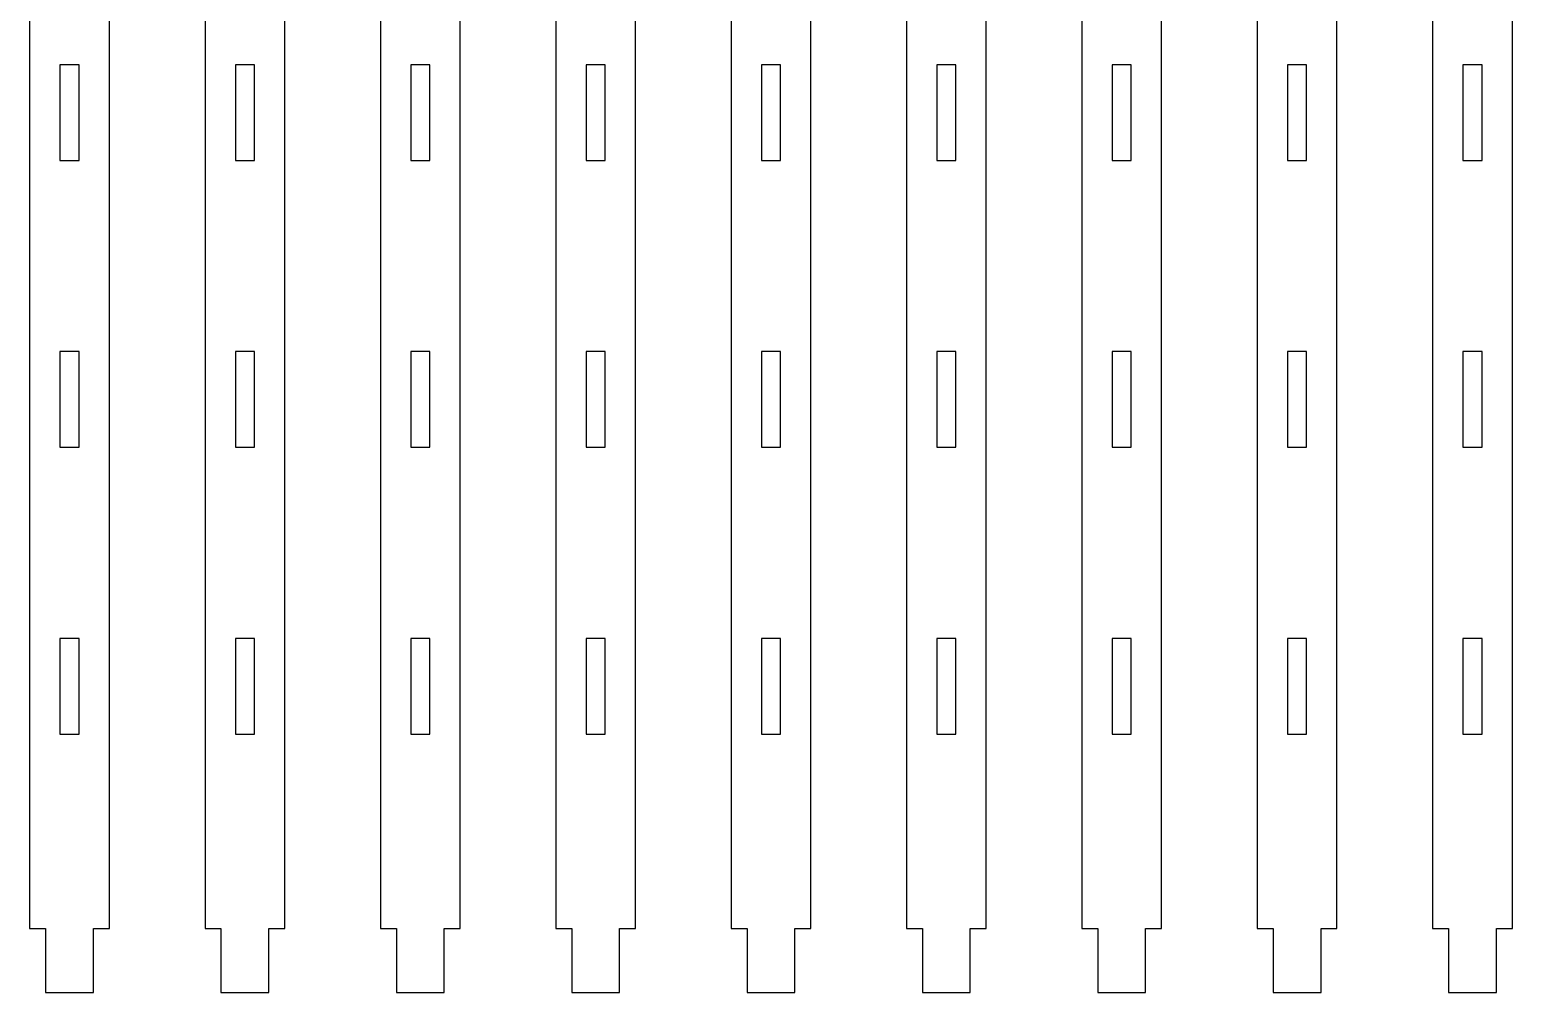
# Model space of a CAD drawing. Extents: x 154 to 431, y 120 to 710.
# Drawn here: x 154.1 to 417.7, y 244 to 415.2 of the extents above; entities that cross this region are included whole.
import ezdxf

# ---------------------------------------------------------------- set-up
doc = ezdxf.new("R2010")
doc.units = 0
doc.header["$MEASUREMENT"] = 0
doc.layers.get('0').update_dxf_attribs({"linetype": 'CONTINUOUS'})

# ---------------------------------------------------------------- blocks, each defined once
blk = doc.blocks.new('BLOCK_193')
at = {"color": 7}
blk.add_lwpolyline([(412.33, 391.93), (412.33, 408.94)], dxfattribs=at)
blk = doc.blocks.new('BLOCK_194')
at = {"color": 7}
blk.add_lwpolyline([(412.33, 408.94), (408.93, 408.94)], dxfattribs=at)
blk = doc.blocks.new('BLOCK_195')
at = {"color": 7}
blk.add_lwpolyline([(408.93, 408.94), (408.93, 391.93)], dxfattribs=at)
blk = doc.blocks.new('BLOCK_196')
at = {"color": 7}
blk.add_lwpolyline([(408.93, 391.93), (412.33, 391.93)], dxfattribs=at)
blk = doc.blocks.new('BLOCK_197')
at = {"color": 7}
blk.add_lwpolyline([(403.55, 698.64), (403.55, 255.3)], dxfattribs=at)
blk = doc.blocks.new('BLOCK_202')
at = {"color": 7}
blk.add_lwpolyline([(417.72, 255.3), (417.72, 698.64)], dxfattribs=at)
blk = doc.blocks.new('BLOCK_203')
at = {"color": 7}
blk.add_lwpolyline([(414.89, 255.3), (417.72, 255.3)], dxfattribs=at)
blk = doc.blocks.new('BLOCK_204')
at = {"color": 7}
blk.add_lwpolyline([(414.89, 243.96), (414.89, 255.3)], dxfattribs=at)
blk = doc.blocks.new('BLOCK_205')
at = {"color": 7}
blk.add_lwpolyline([(406.38, 243.96), (414.89, 243.96)], dxfattribs=at)
blk = doc.blocks.new('BLOCK_206')
at = {"color": 7}
blk.add_lwpolyline([(406.38, 255.3), (406.38, 243.96)], dxfattribs=at)
blk = doc.blocks.new('BLOCK_207')
at = {"color": 7}
blk.add_lwpolyline([(403.55, 255.3), (406.38, 255.3)], dxfattribs=at)
blk = doc.blocks.new('BLOCK_208')
at = {"color": 7}
blk.add_lwpolyline([(412.33, 289.88), (412.33, 306.89)], dxfattribs=at)
blk = doc.blocks.new('BLOCK_209')
at = {"color": 7}
blk.add_lwpolyline([(412.33, 306.89), (408.93, 306.89)], dxfattribs=at)
blk = doc.blocks.new('BLOCK_210')
at = {"color": 7}
blk.add_lwpolyline([(408.93, 306.89), (408.93, 289.88)], dxfattribs=at)
blk = doc.blocks.new('BLOCK_211')
at = {"color": 7}
blk.add_lwpolyline([(408.93, 289.88), (412.33, 289.88)], dxfattribs=at)
blk = doc.blocks.new('BLOCK_212')
at = {"color": 7}
blk.add_lwpolyline([(412.33, 340.91), (412.33, 357.91)], dxfattribs=at)
blk = doc.blocks.new('BLOCK_213')
at = {"color": 7}
blk.add_lwpolyline([(412.33, 357.91), (408.93, 357.91)], dxfattribs=at)
blk = doc.blocks.new('BLOCK_214')
at = {"color": 7}
blk.add_lwpolyline([(408.93, 357.91), (408.93, 340.91)], dxfattribs=at)
blk = doc.blocks.new('BLOCK_215')
at = {"color": 7}
blk.add_lwpolyline([(408.93, 340.91), (412.33, 340.91)], dxfattribs=at)
blk = doc.blocks.new('BLOCK_237')
at = {"color": 7}
blk.add_lwpolyline([(381.15, 391.93), (381.15, 408.94)], dxfattribs=at)
blk = doc.blocks.new('BLOCK_238')
at = {"color": 7}
blk.add_lwpolyline([(381.15, 408.94), (377.75, 408.94)], dxfattribs=at)
blk = doc.blocks.new('BLOCK_239')
at = {"color": 7}
blk.add_lwpolyline([(377.75, 408.94), (377.75, 391.93)], dxfattribs=at)
blk = doc.blocks.new('BLOCK_240')
at = {"color": 7}
blk.add_lwpolyline([(377.75, 391.93), (381.15, 391.93)], dxfattribs=at)
blk = doc.blocks.new('BLOCK_241')
at = {"color": 7}
blk.add_lwpolyline([(372.37, 698.64), (372.37, 255.3)], dxfattribs=at)
blk = doc.blocks.new('BLOCK_246')
at = {"color": 7}
blk.add_lwpolyline([(386.54, 255.3), (386.54, 698.64)], dxfattribs=at)
blk = doc.blocks.new('BLOCK_247')
at = {"color": 7}
blk.add_lwpolyline([(375.2, 243.96), (383.71, 243.96)], dxfattribs=at)
blk = doc.blocks.new('BLOCK_248')
at = {"color": 7}
blk.add_lwpolyline([(375.2, 255.3), (375.2, 243.96)], dxfattribs=at)
blk = doc.blocks.new('BLOCK_249')
at = {"color": 7}
blk.add_lwpolyline([(372.37, 255.3), (375.2, 255.3)], dxfattribs=at)
blk = doc.blocks.new('BLOCK_250')
at = {"color": 7}
blk.add_lwpolyline([(381.15, 289.88), (381.15, 306.89)], dxfattribs=at)
blk = doc.blocks.new('BLOCK_251')
at = {"color": 7}
blk.add_lwpolyline([(381.15, 306.89), (377.75, 306.89)], dxfattribs=at)
blk = doc.blocks.new('BLOCK_252')
at = {"color": 7}
blk.add_lwpolyline([(377.75, 306.89), (377.75, 289.88)], dxfattribs=at)
blk = doc.blocks.new('BLOCK_253')
at = {"color": 7}
blk.add_lwpolyline([(377.75, 289.88), (381.15, 289.88)], dxfattribs=at)
blk = doc.blocks.new('BLOCK_254')
at = {"color": 7}
blk.add_lwpolyline([(381.15, 340.91), (381.15, 357.91)], dxfattribs=at)
blk = doc.blocks.new('BLOCK_255')
at = {"color": 7}
blk.add_lwpolyline([(381.15, 357.91), (377.75, 357.91)], dxfattribs=at)
blk = doc.blocks.new('BLOCK_256')
at = {"color": 7}
blk.add_lwpolyline([(377.75, 357.91), (377.75, 340.91)], dxfattribs=at)
blk = doc.blocks.new('BLOCK_257')
at = {"color": 7}
blk.add_lwpolyline([(377.75, 340.91), (381.15, 340.91)], dxfattribs=at)
blk = doc.blocks.new('BLOCK_258')
at = {"color": 7}
blk.add_lwpolyline([(383.71, 243.96), (383.71, 255.3)], dxfattribs=at)
blk = doc.blocks.new('BLOCK_260')
at = {"color": 7}
blk.add_lwpolyline([(383.71, 255.3), (386.54, 255.3)], dxfattribs=at)
blk = doc.blocks.new('BLOCK_281')
at = {"color": 7}
blk.add_lwpolyline([(349.97, 391.93), (349.97, 408.94)], dxfattribs=at)
blk = doc.blocks.new('BLOCK_282')
at = {"color": 7}
blk.add_lwpolyline([(349.97, 408.94), (346.57, 408.94)], dxfattribs=at)
blk = doc.blocks.new('BLOCK_283')
at = {"color": 7}
blk.add_lwpolyline([(346.57, 408.94), (346.57, 391.93)], dxfattribs=at)
blk = doc.blocks.new('BLOCK_284')
at = {"color": 7}
blk.add_lwpolyline([(346.57, 391.93), (349.97, 391.93)], dxfattribs=at)
blk = doc.blocks.new('BLOCK_285')
at = {"color": 7}
blk.add_lwpolyline([(341.18, 698.64), (341.18, 255.3)], dxfattribs=at)
blk = doc.blocks.new('BLOCK_290')
at = {"color": 7}
blk.add_lwpolyline([(355.36, 255.3), (355.36, 698.64)], dxfattribs=at)
blk = doc.blocks.new('BLOCK_291')
at = {"color": 7}
blk.add_lwpolyline([(352.52, 255.3), (355.36, 255.3)], dxfattribs=at)
blk = doc.blocks.new('BLOCK_292')
at = {"color": 7}
blk.add_lwpolyline([(352.52, 243.96), (352.52, 255.3)], dxfattribs=at)
blk = doc.blocks.new('BLOCK_293')
at = {"color": 7}
blk.add_lwpolyline([(344.02, 243.96), (352.52, 243.96)], dxfattribs=at)
blk = doc.blocks.new('BLOCK_294')
at = {"color": 7}
blk.add_lwpolyline([(344.02, 255.3), (344.02, 243.96)], dxfattribs=at)
blk = doc.blocks.new('BLOCK_295')
at = {"color": 7}
blk.add_lwpolyline([(341.18, 255.3), (344.02, 255.3)], dxfattribs=at)
blk = doc.blocks.new('BLOCK_296')
at = {"color": 7}
blk.add_lwpolyline([(349.97, 289.88), (349.97, 306.89)], dxfattribs=at)
blk = doc.blocks.new('BLOCK_297')
at = {"color": 7}
blk.add_lwpolyline([(349.97, 306.89), (346.57, 306.89)], dxfattribs=at)
blk = doc.blocks.new('BLOCK_298')
at = {"color": 7}
blk.add_lwpolyline([(346.57, 306.89), (346.57, 289.88)], dxfattribs=at)
blk = doc.blocks.new('BLOCK_299')
at = {"color": 7}
blk.add_lwpolyline([(346.57, 289.88), (349.97, 289.88)], dxfattribs=at)
blk = doc.blocks.new('BLOCK_300')
at = {"color": 7}
blk.add_lwpolyline([(349.97, 340.91), (349.97, 357.91)], dxfattribs=at)
blk = doc.blocks.new('BLOCK_301')
at = {"color": 7}
blk.add_lwpolyline([(349.97, 357.91), (346.57, 357.91)], dxfattribs=at)
blk = doc.blocks.new('BLOCK_302')
at = {"color": 7}
blk.add_lwpolyline([(346.57, 357.91), (346.57, 340.91)], dxfattribs=at)
blk = doc.blocks.new('BLOCK_303')
at = {"color": 7}
blk.add_lwpolyline([(346.57, 340.91), (349.97, 340.91)], dxfattribs=at)
blk = doc.blocks.new('BLOCK_325')
at = {"color": 7}
blk.add_lwpolyline([(318.79, 391.93), (318.79, 408.94)], dxfattribs=at)
blk = doc.blocks.new('BLOCK_326')
at = {"color": 7}
blk.add_lwpolyline([(318.79, 408.94), (315.39, 408.94)], dxfattribs=at)
blk = doc.blocks.new('BLOCK_327')
at = {"color": 7}
blk.add_lwpolyline([(315.39, 408.94), (315.39, 391.93)], dxfattribs=at)
blk = doc.blocks.new('BLOCK_328')
at = {"color": 7}
blk.add_lwpolyline([(315.39, 391.93), (318.79, 391.93)], dxfattribs=at)
blk = doc.blocks.new('BLOCK_329')
at = {"color": 7}
blk.add_lwpolyline([(310, 698.64), (310, 255.3)], dxfattribs=at)
blk = doc.blocks.new('BLOCK_333')
at = {"color": 7}
blk.add_lwpolyline([(324.18, 255.3), (324.18, 698.64)], dxfattribs=at)
blk = doc.blocks.new('BLOCK_334')
at = {"color": 7}
blk.add_lwpolyline([(321.34, 243.96), (321.34, 255.3)], dxfattribs=at)
blk = doc.blocks.new('BLOCK_335')
at = {"color": 7}
blk.add_lwpolyline([(312.84, 243.96), (321.34, 243.96)], dxfattribs=at)
blk = doc.blocks.new('BLOCK_336')
at = {"color": 7}
blk.add_lwpolyline([(312.84, 255.3), (312.84, 243.96)], dxfattribs=at)
blk = doc.blocks.new('BLOCK_337')
at = {"color": 7}
blk.add_lwpolyline([(318.79, 289.88), (318.79, 306.89)], dxfattribs=at)
blk = doc.blocks.new('BLOCK_338')
at = {"color": 7}
blk.add_lwpolyline([(318.79, 306.89), (315.39, 306.89)], dxfattribs=at)
blk = doc.blocks.new('BLOCK_339')
at = {"color": 7}
blk.add_lwpolyline([(315.39, 306.89), (315.39, 289.88)], dxfattribs=at)
blk = doc.blocks.new('BLOCK_340')
at = {"color": 7}
blk.add_lwpolyline([(315.39, 289.88), (318.79, 289.88)], dxfattribs=at)
blk = doc.blocks.new('BLOCK_341')
at = {"color": 7}
blk.add_lwpolyline([(318.79, 340.91), (318.79, 357.91)], dxfattribs=at)
blk = doc.blocks.new('BLOCK_342')
at = {"color": 7}
blk.add_lwpolyline([(318.79, 357.91), (315.39, 357.91)], dxfattribs=at)
blk = doc.blocks.new('BLOCK_343')
at = {"color": 7}
blk.add_lwpolyline([(315.39, 357.91), (315.39, 340.91)], dxfattribs=at)
blk = doc.blocks.new('BLOCK_344')
at = {"color": 7}
blk.add_lwpolyline([(315.39, 340.91), (318.79, 340.91)], dxfattribs=at)
blk = doc.blocks.new('BLOCK_346')
at = {"color": 7}
blk.add_lwpolyline([(310, 255.3), (312.84, 255.3)], dxfattribs=at)
blk = doc.blocks.new('BLOCK_348')
at = {"color": 7}
blk.add_lwpolyline([(321.34, 255.3), (324.18, 255.3)], dxfattribs=at)
blk = doc.blocks.new('BLOCK_369')
at = {"color": 7}
blk.add_lwpolyline([(287.61, 391.93), (287.61, 408.94)], dxfattribs=at)
blk = doc.blocks.new('BLOCK_370')
at = {"color": 7}
blk.add_lwpolyline([(287.61, 408.94), (284.21, 408.94)], dxfattribs=at)
blk = doc.blocks.new('BLOCK_371')
at = {"color": 7}
blk.add_lwpolyline([(284.21, 408.94), (284.21, 391.93)], dxfattribs=at)
blk = doc.blocks.new('BLOCK_372')
at = {"color": 7}
blk.add_lwpolyline([(284.21, 391.93), (287.61, 391.93)], dxfattribs=at)
blk = doc.blocks.new('BLOCK_373')
at = {"color": 7}
blk.add_lwpolyline([(278.82, 698.64), (278.82, 255.3)], dxfattribs=at)
blk = doc.blocks.new('BLOCK_375')
at = {"color": 7}
blk.add_lwpolyline([(293, 255.3), (293, 698.64)], dxfattribs=at)
blk = doc.blocks.new('BLOCK_376')
at = {"color": 7}
blk.add_lwpolyline([(281.66, 243.96), (290.16, 243.96)], dxfattribs=at)
blk = doc.blocks.new('BLOCK_377')
at = {"color": 7}
blk.add_lwpolyline([(287.61, 289.88), (287.61, 306.89)], dxfattribs=at)
blk = doc.blocks.new('BLOCK_378')
at = {"color": 7}
blk.add_lwpolyline([(287.61, 306.89), (284.21, 306.89)], dxfattribs=at)
blk = doc.blocks.new('BLOCK_379')
at = {"color": 7}
blk.add_lwpolyline([(284.21, 306.89), (284.21, 289.88)], dxfattribs=at)
blk = doc.blocks.new('BLOCK_380')
at = {"color": 7}
blk.add_lwpolyline([(284.21, 289.88), (287.61, 289.88)], dxfattribs=at)
blk = doc.blocks.new('BLOCK_381')
at = {"color": 7}
blk.add_lwpolyline([(287.61, 340.91), (287.61, 357.91)], dxfattribs=at)
blk = doc.blocks.new('BLOCK_382')
at = {"color": 7}
blk.add_lwpolyline([(287.61, 357.91), (284.21, 357.91)], dxfattribs=at)
blk = doc.blocks.new('BLOCK_383')
at = {"color": 7}
blk.add_lwpolyline([(284.21, 357.91), (284.21, 340.91)], dxfattribs=at)
blk = doc.blocks.new('BLOCK_384')
at = {"color": 7}
blk.add_lwpolyline([(284.21, 340.91), (287.61, 340.91)], dxfattribs=at)
blk = doc.blocks.new('BLOCK_385')
at = {"color": 7}
blk.add_lwpolyline([(290.16, 255.3), (293, 255.3)], dxfattribs=at)
blk = doc.blocks.new('BLOCK_387')
at = {"color": 7}
blk.add_lwpolyline([(278.82, 255.3), (281.66, 255.3)], dxfattribs=at)
blk = doc.blocks.new('BLOCK_389')
at = {"color": 7}
blk.add_lwpolyline([(281.66, 255.3), (281.66, 243.96)], dxfattribs=at)
blk = doc.blocks.new('BLOCK_390')
at = {"color": 7}
blk.add_lwpolyline([(290.16, 243.96), (290.16, 255.3)], dxfattribs=at)
blk = doc.blocks.new('BLOCK_413')
at = {"color": 7}
blk.add_lwpolyline([(256.43, 391.93), (256.43, 408.94)], dxfattribs=at)
blk = doc.blocks.new('BLOCK_414')
at = {"color": 7}
blk.add_lwpolyline([(256.43, 408.94), (253.03, 408.94)], dxfattribs=at)
blk = doc.blocks.new('BLOCK_415')
at = {"color": 7}
blk.add_lwpolyline([(253.03, 408.94), (253.03, 391.93)], dxfattribs=at)
blk = doc.blocks.new('BLOCK_416')
at = {"color": 7}
blk.add_lwpolyline([(253.03, 391.93), (256.43, 391.93)], dxfattribs=at)
blk = doc.blocks.new('BLOCK_417')
at = {"color": 7}
blk.add_lwpolyline([(247.64, 698.64), (247.64, 255.3)], dxfattribs=at)
blk = doc.blocks.new('BLOCK_420')
at = {"color": 7}
blk.add_lwpolyline([(261.81, 255.3), (261.81, 698.64)], dxfattribs=at)
blk = doc.blocks.new('BLOCK_421')
at = {"color": 7}
blk.add_lwpolyline([(250.48, 243.96), (258.98, 243.96)], dxfattribs=at)
blk = doc.blocks.new('BLOCK_422')
at = {"color": 7}
blk.add_lwpolyline([(256.43, 289.88), (256.43, 306.89)], dxfattribs=at)
blk = doc.blocks.new('BLOCK_423')
at = {"color": 7}
blk.add_lwpolyline([(256.43, 306.89), (253.03, 306.89)], dxfattribs=at)
blk = doc.blocks.new('BLOCK_424')
at = {"color": 7}
blk.add_lwpolyline([(253.03, 306.89), (253.03, 289.88)], dxfattribs=at)
blk = doc.blocks.new('BLOCK_425')
at = {"color": 7}
blk.add_lwpolyline([(253.03, 289.88), (256.43, 289.88)], dxfattribs=at)
blk = doc.blocks.new('BLOCK_426')
at = {"color": 7}
blk.add_lwpolyline([(256.43, 340.91), (256.43, 357.91)], dxfattribs=at)
blk = doc.blocks.new('BLOCK_427')
at = {"color": 7}
blk.add_lwpolyline([(256.43, 357.91), (253.03, 357.91)], dxfattribs=at)
blk = doc.blocks.new('BLOCK_428')
at = {"color": 7}
blk.add_lwpolyline([(253.03, 357.91), (253.03, 340.91)], dxfattribs=at)
blk = doc.blocks.new('BLOCK_429')
at = {"color": 7}
blk.add_lwpolyline([(253.03, 340.91), (256.43, 340.91)], dxfattribs=at)
blk = doc.blocks.new('BLOCK_430')
at = {"color": 7}
blk.add_lwpolyline([(258.98, 255.3), (261.81, 255.3)], dxfattribs=at)
blk = doc.blocks.new('BLOCK_431')
at = {"color": 7}
blk.add_lwpolyline([(247.64, 255.3), (250.48, 255.3)], dxfattribs=at)
blk = doc.blocks.new('BLOCK_432')
at = {"color": 7}
blk.add_lwpolyline([(258.98, 243.96), (258.98, 255.3)], dxfattribs=at)
blk = doc.blocks.new('BLOCK_435')
at = {"color": 7}
blk.add_lwpolyline([(250.48, 255.3), (250.48, 243.96)], dxfattribs=at)
blk = doc.blocks.new('BLOCK_457')
at = {"color": 7}
blk.add_lwpolyline([(225.25, 391.93), (225.25, 408.94)], dxfattribs=at)
blk = doc.blocks.new('BLOCK_458')
at = {"color": 7}
blk.add_lwpolyline([(225.25, 408.94), (221.85, 408.94)], dxfattribs=at)
blk = doc.blocks.new('BLOCK_459')
at = {"color": 7}
blk.add_lwpolyline([(221.85, 408.94), (221.85, 391.93)], dxfattribs=at)
blk = doc.blocks.new('BLOCK_460')
at = {"color": 7}
blk.add_lwpolyline([(221.85, 391.93), (225.25, 391.93)], dxfattribs=at)
blk = doc.blocks.new('BLOCK_461')
at = {"color": 7}
blk.add_lwpolyline([(216.46, 698.64), (216.46, 255.3)], dxfattribs=at)
blk = doc.blocks.new('BLOCK_465')
at = {"color": 7}
blk.add_lwpolyline([(230.63, 255.3), (230.63, 698.64)], dxfattribs=at)
blk = doc.blocks.new('BLOCK_466')
at = {"color": 7}
blk.add_lwpolyline([(227.8, 243.96), (227.8, 255.3)], dxfattribs=at)
blk = doc.blocks.new('BLOCK_467')
at = {"color": 7}
blk.add_lwpolyline([(219.3, 243.96), (227.8, 243.96)], dxfattribs=at)
blk = doc.blocks.new('BLOCK_468')
at = {"color": 7}
blk.add_lwpolyline([(219.3, 255.3), (219.3, 243.96)], dxfattribs=at)
blk = doc.blocks.new('BLOCK_469')
at = {"color": 7}
blk.add_lwpolyline([(225.25, 289.88), (225.25, 306.89)], dxfattribs=at)
blk = doc.blocks.new('BLOCK_470')
at = {"color": 7}
blk.add_lwpolyline([(225.25, 306.89), (221.85, 306.89)], dxfattribs=at)
blk = doc.blocks.new('BLOCK_471')
at = {"color": 7}
blk.add_lwpolyline([(221.85, 306.89), (221.85, 289.88)], dxfattribs=at)
blk = doc.blocks.new('BLOCK_472')
at = {"color": 7}
blk.add_lwpolyline([(221.85, 289.88), (225.25, 289.88)], dxfattribs=at)
blk = doc.blocks.new('BLOCK_473')
at = {"color": 7}
blk.add_lwpolyline([(225.25, 340.91), (225.25, 357.91)], dxfattribs=at)
blk = doc.blocks.new('BLOCK_474')
at = {"color": 7}
blk.add_lwpolyline([(225.25, 357.91), (221.85, 357.91)], dxfattribs=at)
blk = doc.blocks.new('BLOCK_475')
at = {"color": 7}
blk.add_lwpolyline([(221.85, 357.91), (221.85, 340.91)], dxfattribs=at)
blk = doc.blocks.new('BLOCK_476')
at = {"color": 7}
blk.add_lwpolyline([(221.85, 340.91), (225.25, 340.91)], dxfattribs=at)
blk = doc.blocks.new('BLOCK_478')
at = {"color": 7}
blk.add_lwpolyline([(216.46, 255.3), (219.3, 255.3)], dxfattribs=at)
blk = doc.blocks.new('BLOCK_480')
at = {"color": 7}
blk.add_lwpolyline([(227.8, 255.3), (230.63, 255.3)], dxfattribs=at)
blk = doc.blocks.new('BLOCK_501')
at = {"color": 7}
blk.add_lwpolyline([(194.07, 391.93), (194.07, 408.94)], dxfattribs=at)
blk = doc.blocks.new('BLOCK_502')
at = {"color": 7}
blk.add_lwpolyline([(194.07, 408.94), (190.67, 408.94)], dxfattribs=at)
blk = doc.blocks.new('BLOCK_503')
at = {"color": 7}
blk.add_lwpolyline([(190.67, 408.94), (190.67, 391.93)], dxfattribs=at)
blk = doc.blocks.new('BLOCK_504')
at = {"color": 7}
blk.add_lwpolyline([(190.67, 391.93), (194.07, 391.93)], dxfattribs=at)
blk = doc.blocks.new('BLOCK_505')
at = {"color": 7}
blk.add_lwpolyline([(185.28, 698.64), (185.28, 255.3)], dxfattribs=at)
blk = doc.blocks.new('BLOCK_510')
at = {"color": 7}
blk.add_lwpolyline([(199.45, 255.3), (199.45, 698.64)], dxfattribs=at)
blk = doc.blocks.new('BLOCK_511')
at = {"color": 7}
blk.add_lwpolyline([(196.62, 255.3), (199.45, 255.3)], dxfattribs=at)
blk = doc.blocks.new('BLOCK_512')
at = {"color": 7}
blk.add_lwpolyline([(188.11, 243.96), (196.62, 243.96)], dxfattribs=at)
blk = doc.blocks.new('BLOCK_513')
at = {"color": 7}
blk.add_lwpolyline([(185.28, 255.3), (188.11, 255.3)], dxfattribs=at)
blk = doc.blocks.new('BLOCK_514')
at = {"color": 7}
blk.add_lwpolyline([(194.07, 289.88), (194.07, 306.89)], dxfattribs=at)
blk = doc.blocks.new('BLOCK_515')
at = {"color": 7}
blk.add_lwpolyline([(194.07, 306.89), (190.67, 306.89)], dxfattribs=at)
blk = doc.blocks.new('BLOCK_516')
at = {"color": 7}
blk.add_lwpolyline([(190.67, 306.89), (190.67, 289.88)], dxfattribs=at)
blk = doc.blocks.new('BLOCK_517')
at = {"color": 7}
blk.add_lwpolyline([(190.67, 289.88), (194.07, 289.88)], dxfattribs=at)
blk = doc.blocks.new('BLOCK_518')
at = {"color": 7}
blk.add_lwpolyline([(194.07, 340.91), (194.07, 357.91)], dxfattribs=at)
blk = doc.blocks.new('BLOCK_519')
at = {"color": 7}
blk.add_lwpolyline([(194.07, 357.91), (190.67, 357.91)], dxfattribs=at)
blk = doc.blocks.new('BLOCK_520')
at = {"color": 7}
blk.add_lwpolyline([(190.67, 357.91), (190.67, 340.91)], dxfattribs=at)
blk = doc.blocks.new('BLOCK_521')
at = {"color": 7}
blk.add_lwpolyline([(190.67, 340.91), (194.07, 340.91)], dxfattribs=at)
blk = doc.blocks.new('BLOCK_522')
at = {"color": 7}
blk.add_lwpolyline([(188.11, 255.3), (188.11, 243.96)], dxfattribs=at)
blk = doc.blocks.new('BLOCK_523')
at = {"color": 7}
blk.add_lwpolyline([(196.62, 243.96), (196.62, 255.3)], dxfattribs=at)
blk = doc.blocks.new('BLOCK_545')
at = {"color": 7}
blk.add_lwpolyline([(162.89, 391.93), (162.89, 408.94)], dxfattribs=at)
blk = doc.blocks.new('BLOCK_546')
at = {"color": 7}
blk.add_lwpolyline([(162.89, 408.94), (159.48, 408.94)], dxfattribs=at)
blk = doc.blocks.new('BLOCK_547')
at = {"color": 7}
blk.add_lwpolyline([(159.48, 408.94), (159.48, 391.93)], dxfattribs=at)
blk = doc.blocks.new('BLOCK_548')
at = {"color": 7}
blk.add_lwpolyline([(159.48, 391.93), (162.89, 391.93)], dxfattribs=at)
blk = doc.blocks.new('BLOCK_549')
at = {"color": 7}
blk.add_lwpolyline([(154.1, 698.64), (154.1, 255.3)], dxfattribs=at)
blk = doc.blocks.new('BLOCK_551')
at = {"color": 7}
blk.add_lwpolyline([(168.27, 255.3), (168.27, 698.64)], dxfattribs=at)
blk = doc.blocks.new('BLOCK_552')
at = {"color": 7}
blk.add_lwpolyline([(165.44, 243.96), (165.44, 255.3)], dxfattribs=at)
blk = doc.blocks.new('BLOCK_553')
at = {"color": 7}
blk.add_lwpolyline([(156.93, 243.96), (165.44, 243.96)], dxfattribs=at)
blk = doc.blocks.new('BLOCK_554')
at = {"color": 7}
blk.add_lwpolyline([(162.89, 289.88), (162.89, 306.89)], dxfattribs=at)
blk = doc.blocks.new('BLOCK_555')
at = {"color": 7}
blk.add_lwpolyline([(162.89, 306.89), (159.48, 306.89)], dxfattribs=at)
blk = doc.blocks.new('BLOCK_556')
at = {"color": 7}
blk.add_lwpolyline([(159.48, 306.89), (159.48, 289.88)], dxfattribs=at)
blk = doc.blocks.new('BLOCK_557')
at = {"color": 7}
blk.add_lwpolyline([(159.48, 289.88), (162.89, 289.88)], dxfattribs=at)
blk = doc.blocks.new('BLOCK_558')
at = {"color": 7}
blk.add_lwpolyline([(162.89, 340.91), (162.89, 357.91)], dxfattribs=at)
blk = doc.blocks.new('BLOCK_559')
at = {"color": 7}
blk.add_lwpolyline([(162.89, 357.91), (159.48, 357.91)], dxfattribs=at)
blk = doc.blocks.new('BLOCK_560')
at = {"color": 7}
blk.add_lwpolyline([(159.48, 357.91), (159.48, 340.91)], dxfattribs=at)
blk = doc.blocks.new('BLOCK_561')
at = {"color": 7}
blk.add_lwpolyline([(159.48, 340.91), (162.89, 340.91)], dxfattribs=at)
blk = doc.blocks.new('BLOCK_563')
at = {"color": 7}
blk.add_lwpolyline([(154.1, 255.3), (156.93, 255.3)], dxfattribs=at)
blk = doc.blocks.new('BLOCK_564')
at = {"color": 7}
blk.add_lwpolyline([(165.44, 255.3), (168.27, 255.3)], dxfattribs=at)
blk = doc.blocks.new('BLOCK_566')
at = {"color": 7}
blk.add_lwpolyline([(156.93, 255.3), (156.93, 243.96)], dxfattribs=at)

msp = doc.modelspace()

# ---------------------------------------------------------------- block references
for name in ['BLOCK_549', 'BLOCK_551', 'BLOCK_505', 'BLOCK_510', 'BLOCK_461', 'BLOCK_465', 'BLOCK_417', 'BLOCK_420', 'BLOCK_373', 'BLOCK_375', 'BLOCK_329', 'BLOCK_333', 'BLOCK_285', 'BLOCK_290', 'BLOCK_241', 'BLOCK_246', 'BLOCK_197', 'BLOCK_202', 'BLOCK_546', 'BLOCK_547', 'BLOCK_545', 'BLOCK_502', 'BLOCK_503', 'BLOCK_501', 'BLOCK_458', 'BLOCK_459', 'BLOCK_457', 'BLOCK_414', 'BLOCK_415', 'BLOCK_413', 'BLOCK_370', 'BLOCK_371', 'BLOCK_369', 'BLOCK_326', 'BLOCK_327', 'BLOCK_325', 'BLOCK_282', 'BLOCK_283', 'BLOCK_281', 'BLOCK_238', 'BLOCK_239', 'BLOCK_237', 'BLOCK_194', 'BLOCK_195', 'BLOCK_193', 'BLOCK_548', 'BLOCK_504', 'BLOCK_460', 'BLOCK_416', 'BLOCK_372', 'BLOCK_328', 'BLOCK_284', 'BLOCK_240', 'BLOCK_196', 'BLOCK_559', 'BLOCK_560', 'BLOCK_558', 'BLOCK_519', 'BLOCK_520', 'BLOCK_518', 'BLOCK_474', 'BLOCK_475', 'BLOCK_473', 'BLOCK_427', 'BLOCK_428', 'BLOCK_426', 'BLOCK_382', 'BLOCK_383', 'BLOCK_381', 'BLOCK_342', 'BLOCK_343', 'BLOCK_341', 'BLOCK_301', 'BLOCK_302', 'BLOCK_300', 'BLOCK_255', 'BLOCK_256', 'BLOCK_254', 'BLOCK_213', 'BLOCK_214', 'BLOCK_212', 'BLOCK_561', 'BLOCK_521', 'BLOCK_476', 'BLOCK_429', 'BLOCK_384', 'BLOCK_344', 'BLOCK_303', 'BLOCK_257', 'BLOCK_215', 'BLOCK_555', 'BLOCK_556', 'BLOCK_554', 'BLOCK_515', 'BLOCK_516', 'BLOCK_514', 'BLOCK_470', 'BLOCK_471', 'BLOCK_469', 'BLOCK_423', 'BLOCK_424', 'BLOCK_422', 'BLOCK_378', 'BLOCK_379', 'BLOCK_377', 'BLOCK_338', 'BLOCK_339', 'BLOCK_337', 'BLOCK_297', 'BLOCK_298', 'BLOCK_296', 'BLOCK_251', 'BLOCK_252', 'BLOCK_250', 'BLOCK_209', 'BLOCK_210', 'BLOCK_208', 'BLOCK_557', 'BLOCK_517', 'BLOCK_472', 'BLOCK_425', 'BLOCK_380', 'BLOCK_340', 'BLOCK_299', 'BLOCK_253', 'BLOCK_211', 'BLOCK_563', 'BLOCK_566', 'BLOCK_552', 'BLOCK_564', 'BLOCK_513', 'BLOCK_522', 'BLOCK_511', 'BLOCK_523', 'BLOCK_478', 'BLOCK_468', 'BLOCK_466', 'BLOCK_480', 'BLOCK_431', 'BLOCK_435', 'BLOCK_430', 'BLOCK_432', 'BLOCK_387', 'BLOCK_389', 'BLOCK_385', 'BLOCK_390', 'BLOCK_346', 'BLOCK_336', 'BLOCK_334', 'BLOCK_348', 'BLOCK_295', 'BLOCK_294', 'BLOCK_291', 'BLOCK_292', 'BLOCK_249', 'BLOCK_248', 'BLOCK_258', 'BLOCK_260', 'BLOCK_207', 'BLOCK_206', 'BLOCK_203', 'BLOCK_204', 'BLOCK_553', 'BLOCK_512', 'BLOCK_467', 'BLOCK_421', 'BLOCK_376', 'BLOCK_335', 'BLOCK_293', 'BLOCK_247', 'BLOCK_205']:
    msp.add_blockref(name, (0, 0))

doc.saveas('drawing.dxf')
